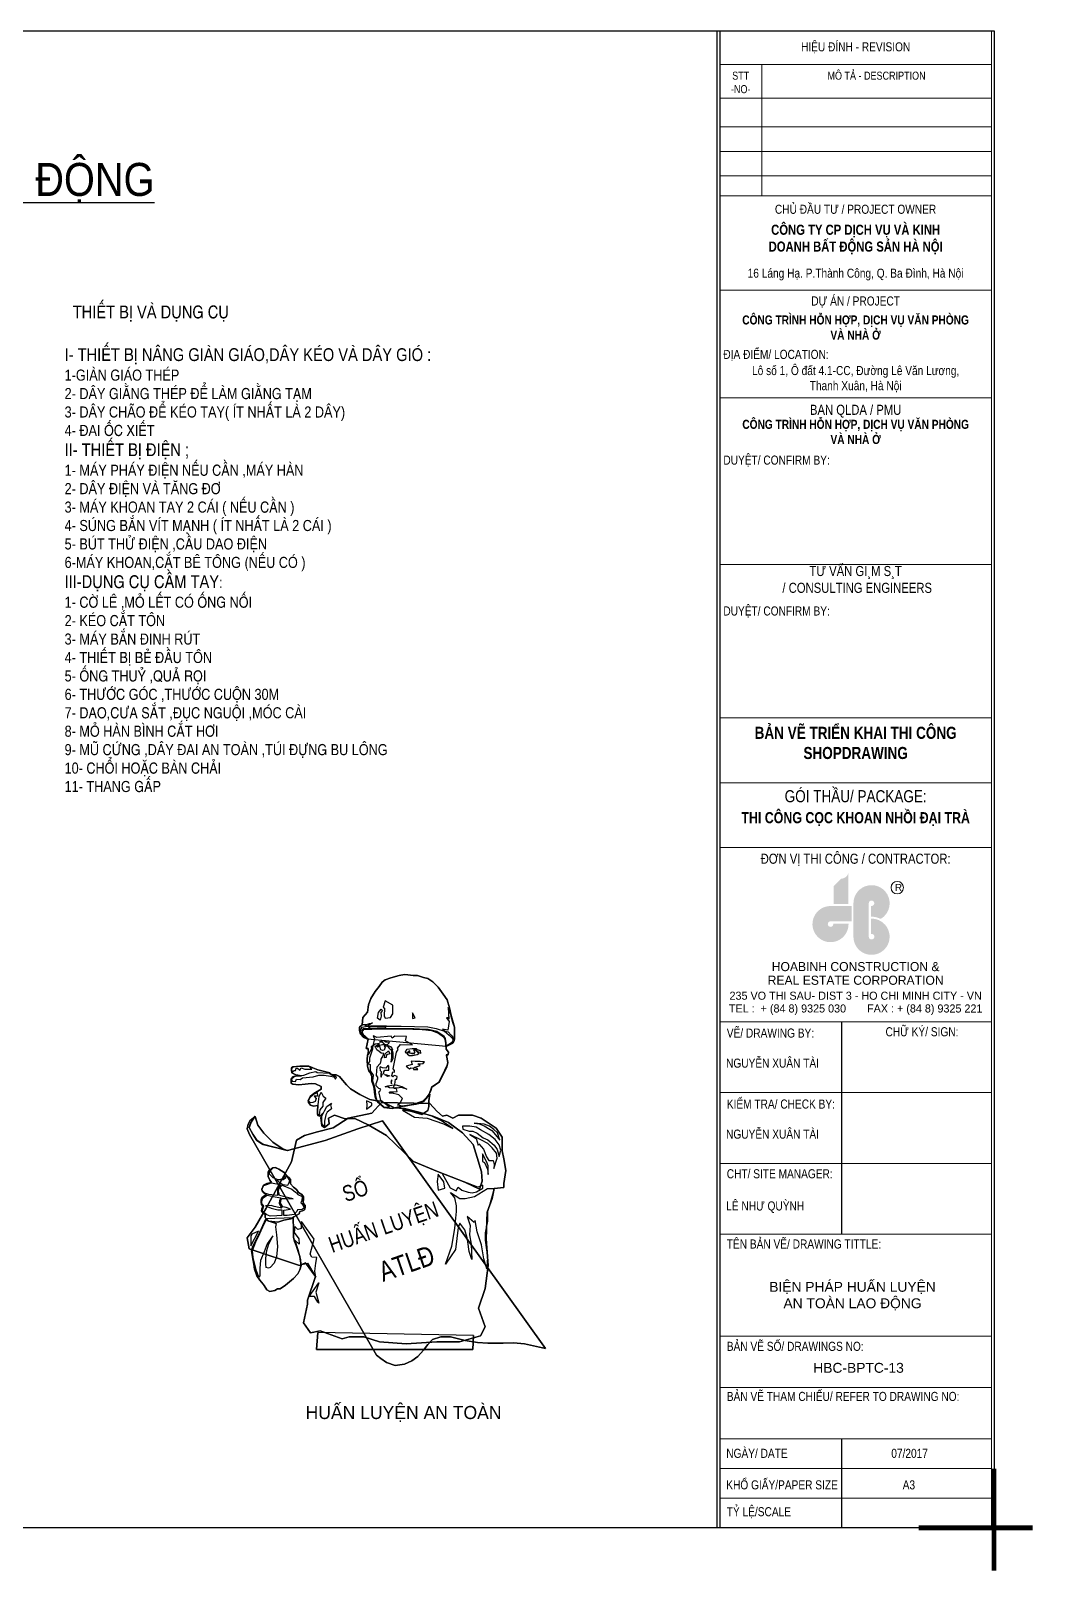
# Model space of a CAD drawing. Header units: millimetres. Extents: x -346728 to 1320345, y -537202 to -385966.
# Drawn here: x 605356 to 642250, y -537202 to -480568 of the extents above; entities that cross this region are included whole.
import ezdxf
from ezdxf.enums import TextEntityAlignment as Align

# ---------------------------------------------------------------- set-up
doc = ezdxf.new("R2010")
doc.units = ezdxf.units.MM
doc.header["$LTSCALE"] = 100
for name, color, linetype, lineweight in [('Chu text vini xxxxxxxxxxxxxxxxxxxxxxxxxxxxxxxxx', 7, 'Continuous', 15), ('DIM', 5, 'Continuous', 20), ('TEXT', 8, 'Continuous', 25), ('TEXT ENGLISL', 7, 'Continuous', 15)]:
    doc.layers.add(name, color=color, linetype=linetype, lineweight=lineweight)
for name, color, linetype in [('KHUNGTEN', 7, 'Continuous'), ('manh', 4, 'Continuous'), ('STAIR', 31, 'Continuous'), ('TEXT_KUMHO', 4, 'Continuous')]:
    doc.layers.add(name, color=color, linetype=linetype)
doc.styles.add('AVANH', font='VHAVAN.TTF', dxfattribs={"width": 0.8})
doc.styles.add('HAI', font='VHARIAL.TTF', dxfattribs={"width": 0.7, "height": 500})
doc.styles.add('KT-ND-.SHX', font='Arial_1.ttf', dxfattribs={"width": 0.8})
doc.styles.add('KT-TEXT-ARIAL', font='Arial_1.ttf')
doc.styles.add('l1', font='VHAVAN.TTF', dxfattribs={"width": 0.8})
doc.styles.add('UNIVER', font='VUNIVER0.TTF', dxfattribs={"height": 300})
doc.styles.add('WMF-.VnArial NarrowH0', font='VHARIALN.TTF')

# ---------------------------------------------------------------- blocks, each defined once
blk = doc.blocks.new('LOGO_HB')
at = {"layer": 'TEXT ENGLISL'}
h = blk.add_hatch(color=142, dxfattribs=at)
h.paths.add_polyline_path([(-211, 540), (-319, 432), (-103, 410)])
h.paths.add_polyline_path([(-103, 648, -0.414208), (-211, 540), (-103, 410)])
h.paths.add_polyline_path([(-103, 410), (-319, 432), (-319, 172), (-103, 172)])
for points in [[(192, 183, -2.79063), (224, 144), (224, -12, -0.125559), (365, -44, 1.726912), (-31, 183), (-31, -303, 2.465752), (224, -40), (224, -263, -2.79063), (192, -303)], [(-57, 143), (-364, 143, 2.465942), (-102, -112), (-325, -112, -2.792193), (-364, -80), (-57, -80)]]:
    blk.add_hatch(color=142, dxfattribs=at).paths.add_polyline_path(points)
at = {"layer": 'TEXT ENGLISL', "color": 142}
blk.add_circle((606, 410), 90.1, dxfattribs=at)
at = {"layer": 'TEXT ENGLISL', "color": 142, "insert": (573, 463), "char_height": 101.53, "width": 285.41, "attachment_point": 1}
blk.add_mtext('{\\fVNI-Helve|b0|i0|c0|p2;R}', dxfattribs=at)
blk = doc.blocks.new('LVL-KHUNGTEN')
at = {"color": 1}
blk.add_line((111604, 41093), (111604, 62), dxfattribs=at)
blk.add_lwpolyline([(61073, 41093), (119124, 41093), (119124, 62), (61073, 62)], close=True)
blk.add_lwpolyline([(111534, 41093), (119124, 41093), (119124, 62), (111534, 62)], close=True, dxfattribs=at)
for points in [[(114939, 13934), (114939, 8106)], [(114937, 2499), (114937, 62)]]:
    blk.add_lwpolyline(points)
at = {"layer": 'DEFPOINTS'}
for p, q in [((61073, 41093), (119124, 41093)), ((119124, 41093), (119124, 62)), ((119124, 62), (61073, 62))]:
    blk.add_line(p, q, dxfattribs=at)
at = {"layer": 'DEFPOINTS', "color": 3, "const_width": 134}
for points in [[(119124, 1682), (119124, 62), (117056, 62)], [(120185, 62), (119124, 62), (119124, -1115)]]:
    blk.add_lwpolyline(points, dxfattribs=at)
at = {"layer": 'DIM', "color": 1}
blk.add_line((119051, 41093), (119051, 62), dxfattribs=at)
at = {"layer": 'DIM'}
for p, q in [((111604, 40173), (119051, 40173)), ((112753, 40173), (112753, 36577)), ((111604, 39246), (119051, 39246)), ((111604, 38460), (119051, 38460)), ((111604, 37789), (119051, 37789)), ((111604, 37118), (119051, 37118)), ((111604, 36573), (119051, 36573)), ((111604, 33988), (119051, 33988)), ((111604, 31031), (119051, 31031)), ((111604, 26462), (119051, 26462)), ((111604, 22265), (119051, 22265)), ((111604, 20485), (119051, 20485)), ((111604, 18706), (119051, 18706)), ((111604, 13934), (119051, 13934)), ((111604, 11991), (119051, 11991)), ((111604, 10049), (119051, 10049)), ((111604, 8106), (119051, 8106)), ((111604, 5310), (119051, 5310)), ((111604, 3905), (119051, 3905)), ((111604, 2499), (119051, 2499)), ((111604, 1687), (119051, 1687)), ((111604, 874), (119051, 874))]:
    blk.add_line(p, q, dxfattribs=at)
at = {"layer": 'KHUNGTEN', "color": 9}
blk.add_line((119120, 62), (111604, 62), dxfattribs=at)
at = {"layer": 'TEXT_KUMHO', "xscale": 1.886691166340368, "yscale": 1.886691166340368, "zscale": 1.886691166340368, "rotation": 359.9949903384549}
blk.add_blockref('LOGO_HB', (115327, 16834), dxfattribs=at)
at = {"color": 1, "style": 'UNIVER'}
for s, p in [('HOABINH CONSTRUCTION &', (115329, 15444)), ('REAL ESTATE CORPORATION', (115329, 15070))]:
    blk.add_text(s, height=248.79, rotation=359.995, dxfattribs=at).set_placement(p, align=Align.MIDDLE)
at = {"style": 'UNIVER'}
for s, p in [('TEL :  + (84 8) 9325 030       FAX : + (84 8) 9325 221', (115329, 14269)), ('235 VO THI SAU- DIST 3 - HO CHI MINH CITY - VN', (115329, 14646))]:
    blk.add_text(s, height=221.14, rotation=359.995, dxfattribs=at).set_placement(p, align=Align.MIDDLE)
at = {"layer": 'Chu text vini xxxxxxxxxxxxxxxxxxxxxxxxxxxxxxxxx', "style": 'KT-ND-.SHX', "width": 0.8}
blk.add_text('HIỆU ĐÍNH - REVISION', height=248.79, rotation=360, dxfattribs=at).set_placement((115329, 40779), align=Align.TOP_CENTER)
for s, height, p in [('ĐỊA ĐIỂM/ LOCATION: ', 248.79, (113184, 32235)), ('DUYỆT/ CONFIRM BY:', 248.79, (113161, 29333)), ('DUYỆT/ CONFIRM BY:', 248.79, (113161, 25198)), ('GÓI THẦU/ PACKAGE:', 331.71, (115329, 20162)), ('ĐƠN VỊ THI CÔNG / CONTRACTOR:', 276.43, (115329, 18408)), ('VẼ/ DRAWING BY:', 248.79, (112993, 13655)), ('CHỮ KÝ/ SIGN:', 248.79, (117148, 13690)), ('NGUYỄN XUÂN TÀI', 248.79, (113050, 12833)), ('KIỂM TRA/ CHECK BY:', 248.79, (113279, 11712)), ('NGUYỄN XUÂN TÀI', 248.79, (113050, 10887)), ('CHT/ SITE MANAGER:', 248.79, (113247, 9770)), ('LÊ NHƯ QUỲNH', 248.79, (112848, 8883))]:
    blk.add_text(s, height=height, rotation=360, dxfattribs=at).set_placement(p, align=Align.MIDDLE)
for s, height, p in [('TÊN BẢN VẼ/ DRAWING TITTLE: ', 248.79, (111795, 7716)), ('BẢN VẼ SỐ/ DRAWINGS NO:', 248.79, (111795, 4911)), ('BẢN VẼ THAM CHIẾU/ REFER TO DRAWING NO:', 248.79, (111795, 3538)), ('NGÀY/ DATE', 248.8, (111781, 1978)), ('07/2017', 248.8, (116306, 1978)), ('KHỔ GIẤY/PAPER SIZE', 248.79, (111781, 1114)), ('A3', 248.8, (116619, 1114)), ('TỶ LỆ/SCALE', 248.79, (111795, 378))]:
    blk.add_text(s, height=height, rotation=360, dxfattribs=at).set_placement(p)
at = {"layer": 'Chu text vini xxxxxxxxxxxxxxxxxxxxxxxxxxxxxxxxx', "attachment_point": 2, "rotation": 360, "style": 'KT-ND-.SHX'}
for s, insert, char_height, width in [('STT\\P-NO-', (112178, 39975), 221.1, 716.18), ('MÔ TẢ - DESCRIPTION', (115902, 39975), 221.14, 4919.11), ('CHỦ ĐẦU TƯ / PROJECT OWNER', (115327, 36327), 248.79, 7447.08), ('{\\C7;16 Láng Hạ. P.Thành Công, Q. Ba Đình, Hà Nội}', (115327, 34575), 248.79, 6486.32), ('DỰ ÁN / PROJECT', (115329, 33813), 248.79, 7447.08), ('{\\fArial|b1|i0|c0|p34;\\C7;CÔNG TRÌNH HỖN HỢP, DỊCH VỤ VĂN PHÒNG VÀ NHÀ Ở}', (115327, 33293), 248.79, 6534.37), ('{\\C7;Lô số 1, Ô đất 4.1-CC, Đường Lê Văn Lương, Thanh Xuân, Hà Nội}', (115329, 31906), 248.79, 6486.32), ('{\\fArial|b1|i0|c163|p34;\\C7;CÔNG TRÌNH HỖN HỢP, DỊCH VỤ VĂN PHÒNG VÀ NHÀ Ở}', (115329, 30432), 248.79, 6401.51), ('BAN QLDA / PMU', (115329, 30844), 276.43, 5549.75), ('TƯ VẤN {\\f.VnArialH|b0|i0|c0|p34;GI¸M S¸T\\P }/ CONSULTING ENGINEERS ', (115329, 26425), 276.43, 5549.75), ('{\\fArial|b1|i0|c163|p34;\\C7;BẢN VẼ TRIỂN KHAI THI CÔNG \\PSHOPDRAWING}', (115329, 22018), 331.71, 7644.93), ('{\\fArial|b1|i0|c163|p34;\\C7;THI CÔNG CỌC KHOAN NHỒI \\fArial|b1|i0|c0|p34;ĐẠI TRÀ}', (115329, 19678), 304.07, 7661.07)]:
    blk.add_mtext(s, dxfattribs=dict(at, insert=insert, char_height=char_height, width=width))
at = {"layer": 'Chu text vini xxxxxxxxxxxxxxxxxxxxxxxxxxxxxxxxx', "color": 2, "insert": (115329, 35779), "char_height": 276.43, "width": 4966.1, "attachment_point": 2, "rotation": 360, "style": 'KT-ND-.SHX'}
blk.add_mtext('{\\fArial|b1|i0|c163|p34;\\C7;CÔNG TY CP DỊCH VỤ VÀ KINH DOANH BẤT ĐỘNG SẢN HÀ NỘI}', dxfattribs=at)

msp = doc.modelspace()

# ---------------------------------------------------------------- linework, layer by layer
at = {"layer": 'manh', "color": 7, "linetype": 'Continuous', "elevation": -881.1}
for points in [[(617722.7, -517596.4), (617562.8, -517516.4), (617461.5, -517409.8), (617424.1, -517271.1), (617434.8, -517159.1), (617525.5, -517063.2), (617546.9, -516802), (617722.7, -516599.3), (617765.3, -516338.1), (617840, -516103.5), (618005.3, -515847.7), (618149.3, -515655.7), (618266.6, -515506.3), (618367.9, -515410.5), (618581.1, -515346.5), (618890.4, -515255.8), (619082.3, -515218.5), (619199.6, -515229.2), (619402.1, -515250.6), (619556.7, -515255.8), (619775.4, -515325.1), (619940.7, -515367.9), (620122, -515485.1), (620319.2, -515687.6), (620500.5, -515938.4), (620644.5, -516146.3), (620740.3, -516439.4), (620793.6, -516727.3), (620873.6, -516978), (620921.6, -517159.1), (620921.6, -517372.5), (620921.6, -517575), (620905.7, -517655.1), (620852.4, -517735.1), (620617.8, -517863), (620852.4, -517735.1), (620905.7, -517655.1), (620921.6, -517575), (620921.6, -517372.5), (620921.6, -517159.1), (620873.6, -516978), (620793.6, -516727.3), (620740.3, -516439.4), (620644.5, -516146.3), (620500.5, -515938.4), (620319.2, -515687.6), (620122, -515485.1), (619940.7, -515367.9), (619775.4, -515325.1), (619556.7, -515255.8), (619402.1, -515250.6), (619199.6, -515229.2), (619082.3, -515218.5), (618890.4, -515255.8), (618581.1, -515346.5), (618367.9, -515410.5), (618266.6, -515506.3), (618149.3, -515655.7), (618005.3, -515847.7), (617840, -516103.5), (617765.3, -516338.1), (617722.7, -516599.3), (617546.9, -516802), (617525.5, -517063.2), (617434.8, -517159.1), (617424.1, -517271.1), (617461.5, -517409.8), (617562.8, -517516.4), (617722.7, -517596.4)], [(613596.2, -520416.8), (613430.8, -520678), (613377.5, -520843.3), (613505.5, -521083.2), (613660.1, -521301.8), (613889.3, -521467.1), (614790.5, -521685.8), (616171.3, -521317.7), (617365.6, -520880.7), (618277.3, -520592.8), (624264.5, -528947.3), (623486.1, -528776.7), (623091.6, -528744.6), (622707.8, -528760.7), (622147.8, -528760.7), (621758.8, -528728.6), (621310.8, -528653.9), (620767, -528526.1), (620420.6, -528526.1), (620116.5, -528616.8), (619940.7, -528803.3), (619786.1, -529011.2), (619567.4, -529251.1), (619348.8, -529411.2), (619076.9, -529528.5), (618735.7, -529581.7), (618426.4, -529469.7), (618207.8, -529325.8), (618058.6, -529203.2), (613393.5, -521099.1), (613302.8, -520880.7), (613334.9, -520715.4), (613414.9, -520571.4), (613334.9, -520715.4), (613302.8, -520880.7), (613393.5, -521099.1), (618058.6, -529203.2), (618207.8, -529325.8), (618426.4, -529469.7), (618735.7, -529581.7), (619076.9, -529528.5), (619348.8, -529411.2), (619567.4, -529251.1), (619786.1, -529011.2), (619940.7, -528803.3), (620116.5, -528616.8), (620420.6, -528526.1), (620767, -528526.1), (621310.8, -528653.9), (621758.8, -528728.6), (622147.8, -528760.7), (622707.8, -528760.7), (623091.6, -528744.6), (623486.1, -528776.7), (624264.5, -528947.3), (618277.3, -520592.8), (617365.6, -520880.7), (616171.3, -521317.7), (614790.5, -521685.8), (613889.3, -521467.1), (613660.1, -521301.8), (613505.5, -521083.2), (613377.5, -520843.3), (613430.8, -520678), (613596.2, -520416.8)], [(613596.2, -520432.7), (613697.5, -520752.7), (613915.9, -521040.6), (614251.8, -521371), (614587.8, -521611.1), (614769.1, -521685.8), (613862.6, -521451.2), (613660.1, -521312.5), (613516.2, -521083.2), (613377.5, -520843.3), (613462.9, -520614), (613377.5, -520843.3), (613516.2, -521083.2), (613660.1, -521312.5), (613862.6, -521451.2), (614769.1, -521685.8), (614587.8, -521611.1), (614251.8, -521371), (613915.9, -521040.6), (613697.5, -520752.7), (613596.2, -520432.7)], [(615894.1, -528360.8), (615851.3, -528984.6), (621593.5, -528984.6), (621620.1, -528472.6), (621593.5, -528984.6), (615851.3, -528984.6), (615894.1, -528360.8)]]:
    msp.add_lwpolyline(points, dxfattribs=at)
at = {"layer": 'manh', "color": 170, "linetype": 'Continuous', "elevation": -881.1}
for points in [[(617722.7, -517596.4), (617562.8, -517516.4), (617461.5, -517409.8), (617424.1, -517271.1), (617434.8, -517159.1), (617525.5, -517063.2), (617546.9, -516802), (617722.7, -516599.3), (617765.3, -516338.1), (617840, -516103.5), (618005.3, -515847.7), (618149.3, -515655.7), (618266.6, -515506.3), (618367.9, -515410.5), (618581.1, -515346.5), (618890.4, -515255.8), (619082.3, -515218.5), (619199.6, -515229.2), (619402.1, -515250.6), (619556.7, -515255.8), (619775.4, -515325.1), (619940.7, -515367.9), (620122, -515485.1), (620319.2, -515687.6), (620500.5, -515938.4), (620644.5, -516146.3), (620740.3, -516439.4), (620793.6, -516727.3), (620873.6, -516978), (620921.6, -517159.1), (620921.6, -517372.5), (620921.6, -517575), (620905.7, -517655.1), (620852.4, -517735.1), (620617.8, -517863), (617722.7, -517596.4)], [(618229.2, -516487.5), (618277.3, -516546), (618213.3, -516620.7), (618229.2, -516753.9), (618191.9, -516897.9), (618090.5, -516828.6), (618127.9, -516620.7), (618229.2, -516487.5)], [(618378.6, -516183.4), (618293.2, -516423.5), (618346.5, -516460.8), (618330.6, -516732.7), (618378.6, -516828.6), (618570.4, -516802), (618650.5, -516658), (618650.5, -516343.5), (618378.6, -516183.4)], [(620692.5, -516428.7), (620713.7, -516860.7), (620681.8, -516796.7), (620628.5, -516812.7), (620719.2, -516940.7), (620676.3, -517260.4), (620484.6, -517228.5), (620575.2, -517297.8), (620692.5, -517329.9), (620793.6, -517441.7), (620852.4, -517516.4), (620889.7, -517623), (620927.1, -517436.5), (620927.1, -517191.2), (620863.1, -516978), (620793.6, -516759.4), (620788.4, -516684.7), (620692.5, -516428.7)], [(617546.9, -517058), (617685.4, -517058), (617797.4, -517015.2), (617904, -516999.2), (617722.7, -517111.3), (617546.9, -517058)], [(619375.5, -516625.9), (619375.5, -516833.9), (619476.8, -516807.2), (619375.5, -516625.9)], [(617840, -517122), (617765.3, -517186), (618389.1, -517169.8), (618421.2, -517122), (617840, -517122)]]:
    msp.add_lwpolyline(points, dxfattribs=at)
at = {"layer": 'manh', "color": 174, "linetype": 'Continuous', "elevation": -881.1}
msp.add_lwpolyline([(617621.4, -517532.4), (617493.6, -517425.8), (617461.5, -517292.5), (617488.1, -517212.6), (617525.5, -517159.1), (617712, -517122), (618016, -517122), (618959.6, -517122), (619935.3, -517143.2), (620244.5, -517196.4), (620548.4, -517303.2), (620729.6, -517441.7), (620836.4, -517553.8), (620873.6, -517612.3), (620863.1, -517660.4), (620804.3, -517729.6), (620617.8, -517852.3), (620617.8, -517729.6), (620585.7, -517575), (620532.4, -517479.1), (620415.1, -517409.8), (620271.2, -517313.7), (620111.3, -517271.1), (619956.7, -517244.5), (619316.9, -517212.6), (617888, -517212.6), (617642.8, -517212.6), (617546.9, -517228.5), (617509.5, -517271.1), (617525.5, -517335.1), (617621.4, -517532.4)], dxfattribs=at)
at = {"layer": 'manh', "color": 32, "linetype": 'Continuous', "elevation": -881.1}
for points in [[(617760, -517591.1), (617546.9, -517409.8), (617525.5, -517319.2), (617584.2, -517233.8), (618181.2, -517212.6), (619023.6, -517217.8), (619759.4, -517233.8), (620074, -517271.1), (620335.2, -517377.7), (620516.5, -517511.2), (620569.8, -517596.4), (620601.9, -517836.4), (620601.9, -517948.2), (620692.5, -518065.5), (620676.3, -518150.9), (620617.8, -518172.1), (620660.4, -518449.5), (620633.8, -518566.8), (620452.5, -518950.5), (620329.9, -519185.1), (620111.3, -519329.1), (620074, -519361.2), (619983.3, -519601), (619791.3, -519857), (619332.9, -520022.3), (619082.3, -520070.2), (618826.4, -520022.3), (618922.2, -519931.7), (619012.9, -519771.6), (618869, -519638.3), (618773.1, -519616.9), (618661, -519590.3), (618517.1, -519579.8), (618559.9, -519531.8), (618687.7, -519526.5), (618815.7, -519510.3), (618794.5, -519419.7), (618719.8, -519403.8), (618671.7, -519377.1), (618725, -519259.8), (618757.1, -519057.1), (618799.7, -519057.1), (618810.4, -518966.5), (618757.1, -518939.8), (618703.8, -518929.4), (618655.8, -518971.9), (618618.4, -518929.4), (618655.8, -518790.7), (618719.8, -518806.6), (618719.8, -518748.1), (618671.7, -518684.1), (618794.5, -518065.5), (618853, -517974.9), (618826.4, -517927), (618938.4, -517793.6), (619375.5, -517799.1), (619119.7, -517660.4), (619156.8, -517500.5), (618725, -517479.1), (618634.4, -517553.8), (618591.8, -517479.1), (618069.3, -517537.8), (617946.6, -517473.8), (617930.6, -517479.1), (617978.7, -517575), (617925.4, -517836.4), (617861.4, -517873.5), (617866.6, -517953.7), (617749.3, -518172.1), (617765.3, -517990.8), (617744.1, -517932.3), (617690.8, -517916.3), (617760, -517591.1)], [(618501.1, -518017.5), (618538.5, -518129.5), (618415.7, -518172.1), (618410.5, -518262.8), (618346.5, -518278.9), (618378.6, -518129.5), (618501.1, -518017.5)], [(618618.4, -517958.9), (618650.5, -518092.2), (618650.5, -518321.5), (618597, -518444), (618613.2, -518268.2), (618618.4, -517958.9)], [(615297, -518945.3), (615089, -518902.7), (614945.1, -518828), (614928.9, -518731.9), (614934.4, -518652), (614977, -518609.4), (615233, -518588), (615574.1, -518588), (615718.1, -518652), (615904.6, -518716), (616096.6, -518774.7), (616341.9, -518828), (616389.9, -518881.3), (616464.4, -518902.7), (616576.4, -518908), (616693.7, -518961.2), (616741.8, -519025.2), (616949.7, -519265.1), (617104.4, -519414.5), (617445.5, -519627.6), (617808.1, -519814.4), (618005.3, -519841), (618224, -519867.7), (618442.6, -519985), (618719.8, -520118.2), (619082.3, -520139.6), (619663.3, -520283.5), (620159.3, -520432.7), (620697.7, -520651.4), (621209.5, -521029.9), (621609.4, -521467.1), (621753.4, -521936.3), (621913.2, -522464), (621934.6, -522810.6), (621838.8, -523104), (621300.1, -522848), (620297.8, -522448.1), (619412.8, -522085.5), (618426.4, -521131.2), (617749.3, -520736.8), (617264.2, -520502.2), (616901.7, -520523.4), (616512.5, -520384.9), (616293.8, -520496.7), (616315.2, -520704.6), (616149.9, -520832.6), (616048.5, -520773.9), (616011.4, -520480.8), (616080.6, -520315.4), (615974.1, -520416.8), (615899.4, -520395.4), (615883.4, -520342.1), (615883.4, -520240.7), (615899.4, -520027.6), (615734, -520059.7), (615632.7, -520022.3), (615558.2, -519915.5), (615542, -519841), (615611.5, -519702.3), (615755.4, -519590.3), (616027.3, -519430.4), (616027.3, -519334.5), (615814, -519233.2), (615648.8, -519227.9), (615435.4, -519249.1), (615195.6, -519270.5), (614977, -519249.1), (614918.4, -519206.5), (614918.4, -519062.6), (614977, -518977.2), (615046.2, -518950.5), (615297, -518945.3)], [(618442.6, -518731.9), (618511.8, -518731.9), (618511.8, -518588), (618469.2, -518556.1), (618399.8, -518662.7), (618271.8, -518646.7), (618186.6, -518614.6), (618181.2, -518646.7), (618186.6, -518748.1), (618239.9, -518790.7), (618218.5, -518865.4), (618218.5, -518982.7), (618239.9, -518982.7), (618261.3, -518875.9), (618325.3, -518859.9), (618325.3, -518790.7), (618357.2, -518731.9), (618442.6, -518731.9)], [(618352, -518892), (618421.2, -518902.7), (618495.9, -518923.9), (618543.7, -518945.3), (618463.8, -518961.2), (618352, -518892)], [(618613.2, -519089.2), (618581.1, -519147.8), (618607.7, -519233.2), (618613.2, -519089.2)], [(614897, -522901.3), (614891.6, -522752.1), (614817.1, -522666.7), (614667.7, -522490.6), (614470.5, -522368.1), (614331.8, -522304.1), (614251.8, -522314.8), (614113.4, -522410.7), (614076, -522474.7), (614076, -522640), (614134.6, -522768), (614193.3, -522858.7), (614022.7, -522890.6), (613900, -522949.3), (613841.4, -523104), (613852.1, -523157.2), (613915.9, -523242.4), (614012, -523295.7), (613915.9, -523354.5), (613841.4, -523423.7), (613814.8, -523493.2), (613814.8, -523583.8), (613830.7, -523663.8), (613878.8, -523727.7), (613841.4, -523823.6), (613830.7, -523892.9), (613889.3, -523999.7), (613958.7, -524020.9), (613958.7, -524143.6), (614102.7, -524282.1), (614433.1, -524319.4), (614646.5, -524239.5), (614913, -524191.5), (615019.6, -524117), (615211.6, -524004.9), (615238.2, -523919.5), (615334.1, -523903.6), (615408.8, -523861), (615435.4, -523775.6), (615430.2, -523701.1), (615371.4, -523626.4), (615366.2, -523567.7), (615371.4, -523477), (615371.4, -523386.4), (615312.9, -523301.2), (615184.9, -523221.2), (615115.7, -523109.2), (615008.9, -523029.3), (614897, -522901.3)], [(613990.6, -524191.5), (613718.7, -524794.1), (613516.2, -525193.8), (613468.2, -525369.8), (613500.1, -525588.4), (613553.6, -525860.4), (613574.8, -526041.7), (613660.1, -526286.7), (613772, -526446.8), (613889.3, -526585.3), (613932.1, -526644), (614022.7, -526793.2), (614140, -526862.7), (614315.8, -526825.3), (614422.4, -526766.6), (614518.5, -526766.6), (614715.8, -526628.1), (615008.9, -526388.1), (615169, -526212.2), (615238.2, -526062.8), (615286.3, -525903), (615238.2, -525572.3), (615169, -525353.9), (615099.5, -525172.6), (615041, -525028.6), (615003.6, -524868.5), (615008.9, -524522.1), (614987.7, -524223.6), (614987.7, -524159.6), (613990.6, -524191.5)]]:
    msp.add_lwpolyline(points, dxfattribs=at)
at = {"layer": 'manh', "color": 26, "linetype": 'Continuous', "elevation": -881.1}
for points in [[(617728.2, -518172.1), (617712, -518358.9), (617722.7, -518588), (617749.3, -518689.3), (617781.4, -518795.9), (617829.3, -518844), (617888, -518961.2), (617888, -519131.8), (617941.3, -519307.9), (617968, -519409), (617983.9, -519553.2), (618016, -519761.1), (618085.3, -519899.6), (618330.6, -520102.3), (618629.1, -520134.1), (619002.4, -520059.7), (619508.9, -519985), (619775.4, -519878.4), (619940.7, -519702.3), (620036.6, -519521.1), (620084.7, -519361.2), (620372.5, -519163.9), (620633.8, -518609.4), (620671.1, -518449.5), (620623.1, -518198.8), (620687, -518156.2), (620703, -518071), (620612.4, -517958.9), (620591.2, -517633.7), (620537.9, -517500.5), (620297.8, -517340.4), (620036.6, -517265.9), (619428.8, -517217.8), (618815.7, -517212.6), (618181.2, -517212.6), (617818.8, -517212.6), (617568.1, -517217.8), (617525.5, -517303.2), (617525.5, -517409.8), (617744.1, -517591.1), (617680.1, -517937.5), (617744.1, -517937.5), (617749.3, -518012.2), (617744.1, -517937.5), (617680.1, -517937.5), (617744.1, -517591.1), (617525.5, -517409.8), (617525.5, -517303.2), (617568.1, -517217.8), (617818.8, -517212.6), (618181.2, -517212.6), (618815.7, -517212.6), (619428.8, -517217.8), (620036.6, -517265.9), (620297.8, -517340.4), (620537.9, -517500.5), (620591.2, -517633.7), (620612.4, -517958.9), (620703, -518071), (620687, -518156.2), (620623.1, -518198.8), (620671.1, -518449.5), (620633.8, -518609.4), (620372.5, -519163.9), (620084.7, -519361.2), (620036.6, -519521.1), (619940.7, -519702.3), (619775.4, -519878.4), (619508.9, -519985), (619002.4, -520059.7), (618629.1, -520134.1), (618330.6, -520102.3), (618085.3, -519899.6), (618016, -519761.1), (617983.9, -519553.2), (617968, -519409), (617941.3, -519307.9), (617888, -519131.8), (617888, -518961.2), (617829.3, -518844), (617781.4, -518795.9), (617749.3, -518689.3), (617722.7, -518588), (617712, -518358.9), (617728.2, -518172.1)], [(618181.2, -517857.6), (618080, -517884.2), (618111.9, -517830.9), (618271.8, -517793.6), (618410.5, -517793.6), (618474.5, -517830.9), (618570.4, -517868.3), (618629.1, -517953.7), (618639.8, -517985.6), (618591.8, -518001.5), (618538.5, -517948.2), (618485.2, -517868.3), (618399.8, -517846.9), (618341.3, -517846.9), (618373.1, -517884.2), (618341.3, -518001.5), (618271.8, -518007), (618218.5, -517980.3), (618181.2, -517857.6)], [(618160, -517692.3), (618271.8, -517703), (618341.3, -517751), (618303.9, -517766.9), (618442.6, -517804.3), (618533, -517713.7), (618442.6, -517703), (618394.5, -517703), (618325.3, -517655.1), (618160, -517692.3)], [(619140.9, -518118.8), (619119.7, -518060.3), (619183.7, -517958.9), (619359.5, -517937.5), (619514.1, -517937.5), (619551.5, -517974.9), (619658.1, -518012.2), (619674, -518118.8), (619620.7, -518097.6), (619503.4, -517985.6), (619412.8, -517985.6), (619460.9, -518065.5), (619412.8, -518124.3), (619338.1, -518124.3), (619263.6, -518108.1), (619268.9, -518012.2), (619140.9, -518118.8)], [(615297, -518945.3), (615089, -518902.7), (614945.1, -518828), (614928.9, -518731.9), (614934.4, -518652), (614977, -518609.4), (615233, -518588), (615574.1, -518588), (615718.1, -518652), (615904.6, -518716), (616096.6, -518774.7), (616341.9, -518828), (616389.9, -518881.3), (616464.4, -518902.7), (616576.4, -518908), (616693.7, -518961.2), (616741.8, -519025.2), (616949.7, -519265.1), (617104.4, -519414.5), (617445.5, -519627.6), (617808.1, -519814.4), (618005.3, -519841), (618224, -519867.7), (618442.6, -519985), (618719.8, -520118.2), (619082.3, -520139.6), (619663.3, -520283.5), (620159.3, -520432.7), (620697.7, -520651.4), (621209.5, -521029.9), (621609.4, -521467.1), (621753.4, -521936.3), (621913.2, -522464), (621934.6, -522810.6), (621838.8, -523104), (621300.1, -522848), (620297.8, -522448.1), (619412.8, -522085.5), (618426.4, -521131.2), (617749.3, -520736.8), (617264.2, -520502.2), (616901.7, -520523.4), (616512.5, -520384.9), (616293.8, -520496.7), (616315.2, -520704.6), (616149.9, -520832.6), (616048.5, -520773.9), (616011.4, -520480.8), (616080.6, -520315.4), (615974.1, -520416.8), (615899.4, -520395.4), (615883.4, -520342.1), (615883.4, -520240.7), (615899.4, -520027.6), (615734, -520059.7), (615632.7, -520022.3), (615558.2, -519915.5), (615542, -519841), (615611.5, -519702.3), (615755.4, -519590.3), (616027.3, -519430.4), (616027.3, -519334.5), (615814, -519233.2), (615648.8, -519227.9), (615435.4, -519249.1), (615195.6, -519270.5), (614977, -519249.1), (614918.4, -519206.5), (614918.4, -519062.6), (614977, -518977.2), (615046.2, -518950.5), (614977, -518977.2), (614918.4, -519062.6), (614918.4, -519206.5), (614977, -519249.1), (615195.6, -519270.5), (615435.4, -519249.1), (615648.8, -519227.9), (615814, -519233.2), (616027.3, -519334.5), (616027.3, -519430.4), (615755.4, -519590.3), (615611.5, -519702.3), (615542, -519841), (615558.2, -519915.5), (615632.7, -520022.3), (615734, -520059.7), (615899.4, -520027.6), (615883.4, -520240.7), (615883.4, -520342.1), (615899.4, -520395.4), (615974.1, -520416.8), (616080.6, -520315.4), (616011.4, -520480.8), (616048.5, -520773.9), (616149.9, -520832.6), (616315.2, -520704.6), (616293.8, -520496.7), (616512.5, -520384.9), (616901.7, -520523.4), (617264.2, -520502.2), (617749.3, -520736.8), (618426.4, -521131.2), (619412.8, -522085.5), (620297.8, -522448.1), (621300.1, -522848), (621838.8, -523104), (621934.6, -522810.6), (621913.2, -522464), (621753.4, -521936.3), (621609.4, -521467.1), (621209.5, -521029.9), (620697.7, -520651.4), (620159.3, -520432.7), (619663.3, -520283.5), (619082.3, -520139.6), (618719.8, -520118.2), (618442.6, -519985), (618224, -519867.7), (618005.3, -519841), (617808.1, -519814.4), (617445.5, -519627.6), (617104.4, -519414.5), (616949.7, -519265.1), (616741.8, -519025.2), (616693.7, -518961.2), (616576.4, -518908), (616464.4, -518902.7), (616389.9, -518881.3), (616341.9, -518828), (616096.6, -518774.7), (615904.6, -518716), (615718.1, -518652), (615574.1, -518588), (615233, -518588), (614977, -518609.4), (614934.4, -518652), (614928.9, -518731.9), (614945.1, -518828), (615089, -518902.7), (615297, -518945.3)], [(618378.6, -519345.2), (618474.5, -519302.4), (618618.4, -519281.2), (618762.4, -519270.5), (618986.2, -519329.1), (619167.5, -519435.9), (619093, -519403.8), (618954.3, -519366.4), (618815.7, -519387.8), (618527.8, -519382.4), (618474.5, -519345.2), (618378.6, -519345.2)], [(620015.2, -519611.7), (619978.1, -519862.2), (619978.1, -520064.9), (619940.7, -520214.1), (619722.1, -520358), (618831.6, -520086.3), (619684.7, -519942.2), (618831.6, -520086.3), (619722.1, -520358), (619940.7, -520214.1), (619978.1, -520064.9), (619978.1, -519862.2), (620015.2, -519611.7)], [(614897, -522901.3), (614891.6, -522752.1), (614817.1, -522666.7), (614667.7, -522490.6), (614470.5, -522368.1), (614331.8, -522304.1), (614251.8, -522314.8), (614113.4, -522410.7), (614076, -522474.7), (614076, -522640), (614134.6, -522768), (614193.3, -522858.7), (614022.7, -522890.6), (613900, -522949.3), (613841.4, -523104), (613852.1, -523157.2), (613915.9, -523242.4), (614012, -523295.7), (613915.9, -523354.5), (613841.4, -523423.7), (613814.8, -523493.2), (613814.8, -523583.8), (613830.7, -523663.8), (613878.8, -523727.7), (613841.4, -523823.6), (613830.7, -523892.9), (613889.3, -523999.7), (613958.7, -524020.9), (613958.7, -524143.6), (614102.7, -524282.1), (614433.1, -524319.4), (614646.5, -524239.5), (614913, -524191.5), (615019.6, -524117), (615211.6, -524004.9), (615238.2, -523919.5), (615334.1, -523903.6), (615408.8, -523861), (615435.4, -523775.6), (615430.2, -523701.1), (615371.4, -523626.4), (615366.2, -523567.7), (615371.4, -523477), (615371.4, -523386.4), (615312.9, -523301.2), (615184.9, -523221.2), (615115.7, -523109.2), (615008.9, -523029.3), (615115.7, -523109.2), (615184.9, -523221.2), (615312.9, -523301.2), (615371.4, -523386.4), (615371.4, -523477), (615366.2, -523567.7), (615371.4, -523626.4), (615430.2, -523701.1), (615435.4, -523775.6), (615408.8, -523861), (615334.1, -523903.6), (615238.2, -523919.5), (615211.6, -524004.9), (615019.6, -524117), (614913, -524191.5), (614646.5, -524239.5), (614433.1, -524319.4), (614102.7, -524282.1), (613958.7, -524143.6), (613958.7, -524020.9), (613889.3, -523999.7), (613830.7, -523892.9), (613841.4, -523823.6), (613878.8, -523727.7), (613830.7, -523663.8), (613814.8, -523583.8), (613814.8, -523493.2), (613841.4, -523423.7), (613915.9, -523354.5), (614012, -523295.7), (613915.9, -523242.4), (613852.1, -523157.2), (613841.4, -523104), (613900, -522949.3), (614022.7, -522890.6), (614193.3, -522858.7), (614134.6, -522768), (614076, -522640), (614076, -522474.7), (614113.4, -522410.7), (614251.8, -522314.8), (614331.8, -522304.1), (614470.5, -522368.1), (614667.7, -522490.6), (614817.1, -522666.7), (614891.6, -522752.1), (614897, -522901.3)], [(613990.6, -524191.5), (613718.7, -524794.1), (613516.2, -525193.8), (613468.2, -525369.8), (613500.1, -525588.4), (613553.6, -525860.4), (613574.8, -526041.7), (613660.1, -526286.7), (613772, -526446.8), (613889.3, -526585.3), (613932.1, -526644), (614022.7, -526793.2), (614140, -526862.7), (614315.8, -526825.3), (614422.4, -526766.6), (614518.5, -526766.6), (614715.8, -526628.1), (615008.9, -526388.1), (615169, -526212.2), (615238.2, -526062.8), (615286.3, -525903), (615238.2, -525572.3), (615169, -525353.9), (615099.5, -525172.6), (615041, -525028.6), (615003.6, -524868.5), (615008.9, -524522.1), (614987.7, -524223.6), (614987.7, -524159.6), (614987.7, -524223.6), (615008.9, -524522.1), (615003.6, -524868.5), (615041, -525028.6), (615099.5, -525172.6), (615169, -525353.9), (615238.2, -525572.3), (615286.3, -525903), (615238.2, -526062.8), (615169, -526212.2), (615008.9, -526388.1), (614715.8, -526628.1), (614518.5, -526766.6), (614422.4, -526766.6), (614315.8, -526825.3), (614140, -526862.7), (614022.7, -526793.2), (613932.1, -526644), (613889.3, -526585.3), (613772, -526446.8), (613660.1, -526286.7), (613574.8, -526041.7), (613553.6, -525860.4), (613500.1, -525588.4), (613468.2, -525369.8), (613516.2, -525193.8), (613718.7, -524794.1), (613990.6, -524191.5)]]:
    msp.add_lwpolyline(points, dxfattribs=at)
at = {"layer": 'manh', "color": 21, "linetype": 'Continuous', "elevation": -881.1}
for points in [[(617728.2, -518172.1), (617712, -518358.9), (617722.7, -518588), (617749.3, -518689.3), (617781.4, -518795.9), (617829.3, -518844), (617888, -518961.2), (617888, -519131.8), (617941.3, -519307.9), (617968, -519409), (617983.9, -519553.2), (618016, -519761.1), (618085.3, -519899.6), (618330.6, -520102.3), (618629.1, -520134.1), (619002.4, -520059.7), (619508.9, -519985), (619775.4, -519878.4), (619940.7, -519702.3), (620036.6, -519521.1), (620084.7, -519361.2), (620372.5, -519163.9), (620633.8, -518609.4), (620671.1, -518449.5), (620623.1, -518198.8), (620687, -518156.2), (620703, -518071), (620612.4, -517958.9), (620591.2, -517633.7), (620537.9, -517500.5), (620297.8, -517340.4), (620036.6, -517265.9), (619428.8, -517217.8), (618815.7, -517212.6), (618181.2, -517212.6), (617818.8, -517212.6), (617568.1, -517217.8), (617525.5, -517303.2), (617525.5, -517409.8), (617744.1, -517591.1), (617680.1, -517937.5), (617744.1, -517937.5), (617749.3, -518012.2), (617728.2, -518172.1)], [(614971.7, -518801.4), (615030.3, -518748.1), (615072.9, -518748.1), (615099.5, -518662.7), (615147.6, -518662.7), (615243.7, -518737.4), (615280.8, -518646.7), (615424.7, -518700), (615680.7, -518700), (615600.8, -518609.4), (615286.3, -518593.4), (615083.6, -518609.4), (614955.6, -518630.8), (614934.4, -518705.3), (614971.7, -518801.4)], [(614955.6, -519131.8), (615072.9, -519153.2), (615110.2, -519062.6), (615254.2, -519073.3), (615334.1, -519009.3), (615723.3, -518971.9), (615936.7, -518913.2), (616128.7, -518913.2), (616363.3, -518950.5), (616485.8, -518982.7), (616544.6, -519057.1), (616581.7, -518971.9), (616400.4, -518913.2), (616325.9, -518849.2), (615878, -518833.3), (615824.7, -518790.7), (615590.1, -518844), (615371.4, -518929.4), (615291.5, -518939.8), (615126.4, -518950.5), (615030.3, -518971.9), (614934.4, -519057.1), (614955.6, -519131.8)], [(615878, -519558.4), (615888.7, -519680.9), (615766.1, -519680.9), (615840.6, -519771.6), (615803.5, -519878.4), (615712.8, -519915.5), (615611.5, -519931.7), (615558.2, -519841), (615627.4, -519713), (615728.8, -519627.6), (615878, -519558.4)], [(616027.3, -519542.5), (616091.3, -519686.4), (616187.2, -519766.3), (616080.6, -519915.5), (616080.6, -520059.7), (615974.1, -520187.4), (615952.7, -520379.4), (615904.6, -520342.1), (615904.6, -520102.3), (615926, -519899.6), (615952.7, -519702.3), (616027.3, -519542.5)], [(616400.4, -519942.2), (616363.3, -520006.2), (616400.4, -520155.5), (616240.5, -520272.8), (616187.2, -520374.2), (616149.9, -520603.3), (616149.9, -520795.3), (616064.7, -520742), (616048.5, -520630), (616048.5, -520416.8), (616085.9, -520352.8), (616139.2, -520230.2), (616224.6, -520064.9), (616400.4, -519942.2)], [(614113.4, -522533.4), (614241.1, -522671.9), (614427.9, -522741.4), (614545.2, -522730.7), (614657, -522693.3), (614689.1, -522565.3), (614683.7, -522506.8), (614507.8, -522389.5), (614363.9, -522314.8), (614257.3, -522314.8), (614134.6, -522437.4), (614113.4, -522533.4)], [(614187.8, -522863.9), (614523.8, -522927.9), (614422.4, -523104), (614411.9, -523162.5), (614422.4, -523338.5), (614097.2, -523301.2), (613953.3, -523247.9), (613889.3, -523183.9), (613852.1, -523141.1), (613868.1, -523055.9), (613921.4, -522970.5), (614028, -522927.9), (614187.8, -522863.9)], [(614043.9, -523317.1), (614257.3, -523365.2), (614539.7, -523423.7), (614486.4, -523514.4), (614475.7, -523615.7), (614545.2, -523748.9), (614577.1, -523797), (614289.2, -523733), (614182.6, -523695.6), (613974.7, -523711.6), (614187.8, -523797), (614433.1, -523855.5), (614577.1, -523855.5), (614577.1, -523994.2), (614577.1, -524068.9), (614395.8, -524084.9), (614145.3, -524090.1), (614028, -524047.5), (613958.7, -523994.2), (613889.3, -523962.3), (613868.1, -523892.9), (613878.8, -523839.6), (613915.9, -523711.6), (613852.1, -523658.3), (613841.4, -523578.4), (613852.1, -523498.4), (613894.7, -523423.7), (614043.9, -523317.1)], [(614363.9, -524356.8), (614342.5, -524490), (614379.8, -524783.4), (614411.9, -525204.5), (614385.3, -525583), (614289.2, -525817.6), (614145.3, -525982.9), (614081.3, -526004.3), (614006.6, -525982.9), (613985.4, -525860.4), (613985.4, -525641.7), (614028, -525348.4), (614097.2, -525113.8), (614182.6, -524953.9), (614251.8, -524810), (614043.9, -525108.6), (613932.1, -525401.7), (613788.1, -525726.9), (613772, -525998.8), (613766.7, -526286.7), (613729.4, -526329.5), (613644.2, -526094.9), (613521.5, -525609.6), (613500.1, -525348.4), (613622.8, -525039.1), (613772, -524735.3), (613873.3, -524479.3), (614006.6, -524244.7), (614363.9, -524356.8)]]:
    msp.add_lwpolyline(points, dxfattribs=at)
at = {"layer": 'manh', "color": 30, "linetype": 'Continuous', "elevation": -881.1}
for points in [[(618160, -517756.2), (617999.9, -517777.6), (617925.4, -517846.9), (617909.4, -517889.7), (617909.4, -517958.9), (617850.7, -518140.2), (617797.4, -518289.4), (617797.4, -518412.1), (617760, -518460.2), (617765.3, -518502.8), (617824, -518529.4), (617824, -518758.6), (617930.6, -518918.7), (617904, -519121.1), (617973.2, -519313.1), (617999.9, -519478.5), (618016, -519675.7), (618063.9, -519841), (618325.3, -520075.6), (618533, -520091.6), (618218.5, -519851.7), (618175.9, -519675.7), (618138.6, -519531.8), (618175.9, -519499.6), (618213.3, -519425.2), (618138.6, -519403.8), (618047.9, -519313.1), (618047.9, -519222.5), (618063.9, -519163.9), (618101.2, -519046.6), (618101.2, -518987.9), (618053.4, -518929.4), (618063.9, -518758.6), (618080, -518604.1), (618175.9, -518502.8), (618197.3, -518481.4), (618224, -518374.8), (618224, -518326.8), (618298.4, -518209.5), (618325.3, -518118.8), (618224, -518108.1), (618154.5, -518049.6), (618063.9, -517980.3), (618047.9, -517927), (618016, -517900.2), (618010.6, -517863), (618160, -517756.2)], [(619178.2, -518129.5), (619258.2, -518198.8), (619375.5, -518198.8), (619551.5, -518161.6), (619604.8, -518124.3), (619471.6, -517980.3), (619439.5, -517996.3), (619450.2, -518086.9), (619412.8, -518145.5), (619274.1, -518113.6), (619274.1, -518028.2), (619178.2, -518129.5)], [(619332.9, -518396.2), (619359.5, -518518.7), (619140.9, -518588), (619263.6, -518678.6), (619316.9, -518641.3), (619412.8, -518662.7), (619412.8, -518705.3), (619578.1, -518705.3), (619551.5, -518673.4), (619439.5, -518636), (619652.8, -518556.1), (619578.1, -518502.8), (619764.7, -518492.1), (619818, -518428.1), (619748.7, -518428.1), (619658.1, -518412.1), (619471.6, -518412.1), (619332.9, -518396.2)], [(617685.4, -519862.2), (617701.5, -520022.3), (617690.8, -520166.2), (617882.6, -520022.3), (617882.6, -519942.2), (617685.4, -519862.2)], [(619012.9, -520198.1), (619444.9, -520459.4), (619914.1, -520496.7), (620511.2, -520699.4), (620852.4, -520875.2), (620436.5, -520592.8), (620058, -520411.5), (619620.7, -520304.7), (619375.5, -520267.6), (619012.9, -520198.1)], [(614721, -522554.6), (614715.8, -522698.6), (614630.4, -522757.3), (614395.8, -522757.3), (614470.5, -522826.6), (614609.2, -522927.9), (614800.9, -522954.6), (614843.7, -522853.2), (614864.9, -522784), (614721, -522554.6)], [(614593.2, -522960), (614939.6, -523104), (615078.3, -523210.5), (615120.9, -523242.4), (615163.5, -523295.7), (615318.2, -523375.9), (615307.5, -523514.4), (615275.6, -523605), (615307.5, -523631.7), (615382.1, -523748.9), (615382.1, -523797), (615318.2, -523845), (615147.6, -523855.5), (615131.6, -523925), (615025, -524026.3), (614774.3, -524068.9), (614651.8, -524068.9), (614646.5, -523871.7), (614897, -523834.3), (614731.7, -523770.3), (614614.4, -523754.4), (614529.2, -523610.5), (614555.9, -523482.5), (614577.1, -523445.1), (614715.8, -523439.7), (614987.7, -523461.1), (614790.5, -523402.5), (614486.4, -523338.5), (614449.1, -523199.8), (614470.5, -523087.8), (614593.2, -522960)]]:
    msp.add_lwpolyline(points, dxfattribs=at)
at = {"layer": 'manh', "color": 24, "linetype": 'Continuous', "elevation": -881.1}
msp.add_lwpolyline([(620015.2, -519611.7), (619978.1, -519862.2), (619978.1, -520064.9), (619940.7, -520214.1), (619722.1, -520358), (618831.6, -520086.3), (619684.7, -519942.2), (620015.2, -519611.7)], dxfattribs=at)
at = {"layer": 'manh', "color": 136, "linetype": 'Continuous', "elevation": -881.1}
for points in [[(615446.1, -525801.6), (615227.5, -525908.2), (613377.5, -525289.9), (613302.8, -524889.9), (613596.2, -524495.5), (613996.1, -523802.2), (614934.4, -522096.2), (615115.7, -521296.6), (615408.8, -521136.5), (615883.4, -520992.5), (616464.4, -520848.6), (617008.3, -520496.7), (617877.3, -520315.4), (618239.9, -519915.5), (620015.2, -519952.9), (620271.2, -520240.7), (620484.6, -520422), (620633.8, -520384.9), (620852.4, -520496.7), (621071, -520384.9), (621577.5, -520384.9), (621902.7, -520496.7), (622446.4, -520859.3), (622665, -521189.8), (622665, -521515), (622665, -521696.3), (622734.5, -521989.6), (622809, -522421.4), (622734.5, -522890.6), (622734.5, -523040), (622377.2, -523077.3), (622302.5, -523439.7), (622121.2, -523946.2), (622084, -524927.3), (622158.5, -525908.2), (622051.9, -526745.4), (621796, -527470.3), (622051.9, -528158.1), (621870.6, -528488.8), (621102.9, -528707.4), (620271.2, -528707.4), (619146.3, -528776.7), (618165.2, -528707.4), (617584.2, -528526.1), (617045.6, -528526.1), (616789.6, -528595.4), (615990, -528307.5), (615627.4, -528376.7), (615371.4, -528014.2), (615515.4, -527326.4), (615515.4, -527182.4), (615808.7, -526308.1), (615515.4, -527182.4), (615515.4, -527326.4), (615371.4, -528014.2), (615627.4, -528376.7), (615990, -528307.5), (616789.6, -528595.4), (617045.6, -528526.1), (617584.2, -528526.1), (618165.2, -528707.4), (619146.3, -528776.7), (620271.2, -528707.4), (621102.9, -528707.4), (621870.6, -528488.8), (622051.9, -528158.1), (621796, -527470.3), (622051.9, -526745.4), (622158.5, -525908.2), (622084, -524927.3), (622121.2, -523946.2), (622302.5, -523439.7), (622377.2, -523077.3), (622734.5, -523040), (622734.5, -522890.6), (622809, -522421.4), (622734.5, -521989.6), (622665, -521696.3), (622665, -521515), (622665, -521189.8), (622446.4, -520859.3), (621902.7, -520496.7), (621577.5, -520384.9), (621071, -520384.9), (620852.4, -520496.7), (620633.8, -520384.9), (620484.6, -520422), (620271.2, -520240.7), (620015.2, -519952.9), (618239.9, -519915.5), (617877.3, -520315.4), (617008.3, -520496.7), (616464.4, -520848.6), (615883.4, -520992.5), (615408.8, -521136.5), (615115.7, -521296.6), (614934.4, -522096.2), (613996.1, -523802.2), (613596.2, -524495.5), (613302.8, -524889.9), (613377.5, -525289.9), (615227.5, -525908.2), (615446.1, -525801.6)], [(621209.5, -520790), (621225.7, -520896.6), (621460.2, -520971.3), (621588, -520971.3), (621748.1, -521040.6), (621966.7, -521216.4), (622147.8, -521291.1), (622377.2, -521488.3), (622483.7, -521648.4), (622558.4, -521904.2), (622627.7, -521669.6), (622558.4, -521472.4), (622409.3, -521275.2), (622185.2, -521093.9), (621876.1, -520918), (621710.8, -520821.9), (621481.4, -520790), (621209.5, -520790)], [(621641.5, -520678), (621822.6, -520699.4), (622003.9, -520773.9), (622233.2, -520912.6), (622292, -520949.9), (622430.4, -521109.8), (622579.8, -521307), (622505.1, -521035.3), (622361.2, -520912.6), (622201.3, -520790), (622003.9, -520715.4), (621641.5, -520678)], [(621481.4, -521099.1), (621716, -521237.8), (621785.5, -521488.3), (621817.4, -521435), (621982.7, -521632.3), (622089.3, -521909.7), (622185.2, -522048.1), (622339.8, -522048.1), (622377.2, -522197.5), (622361.2, -522341.5), (622483.7, -521962.9), (622467.8, -521781.7), (622302.5, -521584.4), (622147.8, -521419.1), (621908, -521296.6), (621481.4, -521099.1)], [(621950.6, -521808.3), (621950.6, -522090.9), (622020, -522128.3), (622126.6, -522362.9), (622158.5, -522560.1), (622158.5, -522240.1), (622089.3, -522090.9), (621950.6, -521808.3)], [(620319.2, -522549.4), (620281.9, -522815.9), (620319.2, -523135.8), (620564.5, -523066.6), (620527.2, -522837.3), (620319.2, -522549.4)], [(620463.2, -522528), (620756.3, -523055.9), (620985.6, -523157.2), (621054.9, -523034.5), (621188.3, -523135.8), (621417.4, -523210.5), (621566.8, -523231.7), (621726.7, -523194.6), (621961.3, -523066.6), (621961.3, -522960), (621780, -523034.5), (621236.1, -522815.9), (620463.2, -522528)], [(620772.4, -523221.2), (621113.6, -523439.7), (621310.8, -523439.7), (621657.5, -523365.2), (622126.6, -523077.3), (622377.2, -523077.3), (622211.8, -523658.3), (622126.6, -523925), (622126.6, -524271.4), (622051.9, -524708.7), (622051.9, -524975.3), (622126.6, -525593.7), (622105.2, -526025.5), (621998.6, -525662.9), (621908, -525140.5), (621748.1, -524671.3), (621673.4, -524250.2), (621636.1, -524324.9), (621385.5, -524106.3), (621492.1, -524431.5), (621476.2, -524777.9), (621529.5, -525124.5), (621550.9, -525679.1), (621454.8, -525391.2), (621406.7, -525033.9), (621385.5, -524889.9), (621294.9, -524596.6), (621113.6, -524346.1), (621054.9, -524506), (620953.7, -525321.8), (620591.2, -525860.4), (620825.7, -525193.8), (620937.6, -524543.3), (620953.7, -524287.6), (620991.1, -523925), (620991.1, -523711.6), (620937.6, -523423.7), (620772.4, -523221.2)], [(615302.2, -524292.8), (615286.3, -524548.8), (615158.3, -524580.7), (615051.7, -524474.1), (615035.7, -524692.7), (615195.6, -524927.3), (615216.8, -525124.5), (615051.7, -524975.3), (615158.3, -525321.8), (615264.9, -525684.3), (615264.9, -525881.6), (615520.8, -525817.6), (615824.7, -526334.8), (615787.3, -526116.1), (615824.7, -525817.6), (615862, -525609.6), (615680.7, -525599.1), (615611.5, -525487.1), (615766.1, -524943.2), (615302.2, -524292.8)], [(613718.7, -524639.4), (613473.4, -524751.3), (613436.3, -524815.2), (613436.3, -524996.5), (613436.3, -525177.8), (613718.7, -524639.4)], [(615931.2, -527283.8), (615899.4, -527251.9), (615776.8, -527049.2), (615579.4, -527049.2), (615936.7, -526542.7), (615830.1, -526883.9), (615931.2, -527283.8)]]:
    msp.add_lwpolyline(points, dxfattribs=at)
at = {"layer": 'manh', "color": 132, "linetype": 'Continuous', "elevation": -881.1}
msp.add_lwpolyline([(615446.1, -525801.6), (615227.5, -525908.2), (613377.5, -525289.9), (613302.8, -524889.9), (613596.2, -524495.5), (613996.1, -523802.2), (614934.4, -522096.2), (615115.7, -521296.6), (615408.8, -521136.5), (615883.4, -520992.5), (616464.4, -520848.6), (617008.3, -520496.7), (617877.3, -520315.4), (618239.9, -519915.5), (620015.2, -519952.9), (620271.2, -520240.7), (620484.6, -520422), (620633.8, -520384.9), (620852.4, -520496.7), (621071, -520384.9), (621577.5, -520384.9), (621902.7, -520496.7), (622446.4, -520859.3), (622665, -521189.8), (622665, -521515), (622665, -521696.3), (622734.5, -521989.6), (622809, -522421.4), (622734.5, -522890.6), (622734.5, -523040), (622377.2, -523077.3), (622302.5, -523439.7), (622121.2, -523946.2), (622084, -524927.3), (622158.5, -525908.2), (622051.9, -526745.4), (621796, -527470.3), (622051.9, -528158.1), (621870.6, -528488.8), (621102.9, -528707.4), (620271.2, -528707.4), (619146.3, -528776.7), (618165.2, -528707.4), (617584.2, -528526.1), (617045.6, -528526.1), (616789.6, -528595.4), (615990, -528307.5), (615627.4, -528376.7), (615371.4, -528014.2), (615515.4, -527326.4), (615515.4, -527182.4), (615808.7, -526308.1), (615446.1, -525801.6)], dxfattribs=at)
at = {"layer": 'manh', "color": 250, "linetype": 'Continuous', "elevation": -881.1}
msp.add_lwpolyline([(613596.2, -520416.8), (613430.8, -520678), (613377.5, -520843.3), (613505.5, -521083.2), (613660.1, -521301.8), (613889.3, -521467.1), (614790.5, -521685.8), (616171.3, -521317.7), (617365.6, -520880.7), (618277.3, -520592.8), (624264.5, -528947.3), (623486.1, -528776.7), (623091.6, -528744.6), (622707.8, -528760.7), (622147.8, -528760.7), (621758.8, -528728.6), (621310.8, -528653.9), (620767, -528526.1), (620420.6, -528526.1), (620116.5, -528616.8), (619940.7, -528803.3), (619786.1, -529011.2), (619567.4, -529251.1), (619348.8, -529411.2), (619076.9, -529528.5), (618735.7, -529581.7), (618426.4, -529469.7), (618207.8, -529325.8), (618058.6, -529203.2), (613393.5, -521099.1), (613302.8, -520880.7), (613334.9, -520715.4), (613414.9, -520571.4), (613596.2, -520416.8)], dxfattribs=at)
at = {"layer": 'manh', "color": 251, "linetype": 'Continuous', "elevation": -881.1}
msp.add_lwpolyline([(613596.2, -520432.7), (613697.5, -520752.7), (613915.9, -521040.6), (614251.8, -521371), (614587.8, -521611.1), (614769.1, -521685.8), (613862.6, -521451.2), (613660.1, -521312.5), (613516.2, -521083.2), (613377.5, -520843.3), (613462.9, -520614), (613596.2, -520432.7)], dxfattribs=at)
at = {"layer": 'manh', "color": 253, "linetype": 'Continuous', "elevation": -881.1}
msp.add_lwpolyline([(615894.1, -528360.8), (615851.3, -528984.6), (621593.5, -528984.6), (621620.1, -528472.6), (615894.1, -528360.8)], dxfattribs=at)

# ---------------------------------------------------------------- block references
at = {"xscale": 1.339663568069227, "yscale": 1.339663568069227, "zscale": 1.339663568069227}
msp.add_blockref('LVL-KHUNGTEN', (481153.7, -535618.7, -881.1), dxfattribs=at)

# ---------------------------------------------------------------- texts
at = {"char_height": 363.091, "attachment_point": 5, "style": 'KT-TEXT-ARIAL'}
for s, insert, width in [('\\A1;{\\C7;BIỆN PHÁP HUẤN LUYỆN AN TOÀN LAO ĐỘNG}', (635540.4, -527030.2), 6336.007), ('HBC-BPTC-13', (635762.4, -529665.2), 9711.419)]:
    msp.add_mtext(s, dxfattribs=dict(at, insert=insert, width=width))
at = {"layer": 'STAIR', "color": 8, "style": 'HAI', "width": 0.8}
for s, height, p in [('sæ', 582.84, (616828.5, -523307.2, -881.1)), ('huÊn luyÖn ', 582.836, (616327.1, -525170.7, -881.1)), ('ATL§', 728.54, (618175.7, -526163.2, -881.1))]:
    msp.add_text(s, height=height, rotation=19, dxfattribs=at).set_placement(p, align=Align.MIDDLE_LEFT)
at = {"layer": 'TEXT', "color": 170, "ltscale": 0.2, "style": 'l1', "width": 0.9}
msp.add_text('%%UhuÊn luyÖn an toµn lao ®éng', height=1213.276, dxfattribs=at).set_placement((585476.6, -486631.6, -881.1))
at = {"layer": 'TEXT', "color": 170, "style": 'AVANH'}
msp.add_text('HUÊN LUYÖN AN TOµN', height=481.963, dxfattribs=at).set_placement((615449, -531544.1, -881.1))
at = {"layer": 'TEXT', "insert": (606596.9, -490654.2), "char_height": 406.027, "width": 17373.7, "attachment_point": 1, "style": 'WMF-.VnArial NarrowH0'}
msp.add_mtext('{\\H1.159x;  thiÕt bÞ vµ dông cô \\P\\H0.9996x;\\PI- thiÕt bÞ n©ng giµn gi¸o,d©y kÐo vµ d©y giã :\\P}1-giµn gi¸o thÐp\\P2- d©y gi»ng thÐp ®Ó lµm gi»ng t¹m\\P3- d©y ch·o ®Ó kÐo tay( Ýt nhÊt lµ 2 d©y)\\P4- ®ai èc xiÕt \\P{\\H1.159x;ii- thiÕt bÞ ®iÖn ;\\P}1- m¸y ph¸y ®iÖn nÕu cÇn ,m¸y hµn \\P2- d©y ®iÖn vµ t¨ng ®¬ \\P3- m¸y khoan tay 2 c¸i ( nÕu cÇn )\\P4- sóng b¾n vÝt m¹nh ( Ýt nhÊt lµ 2 c¸i )\\P5- bót thö ®iÖn ,cÇu dao ®iÖn\\P6-m¸y khoan,c¾t bª t«ng (nÕu cã )\\P{\\H1.159x;iii-dông cô cÇm tay}:\\P1- cê lª ,má lÕt cã èng nèi \\P2- kÐo c¾t t«n\\P3- m¸y b¾n ®inh rót \\P4- thiÕt bÞ bÎ ®Çu t«n \\P5- èng thuû ,qu¶ räi\\P6- th\xadíc gãc ,th\xadíc cuén 30m \\P7- dao,c\xada s¾t ,®ôc nguéi ,mãc cµi \\P8- má hµn b×nh c¾t h¬i\\P9- mò cøng ,d©y ®ai an toµn ,tói ®ùng bu l«ng \\P10- chæi hoÆc bµn ch¶i \\P11- thang gÊp \\P ', dxfattribs=at)

doc.saveas('drawing.dxf')
